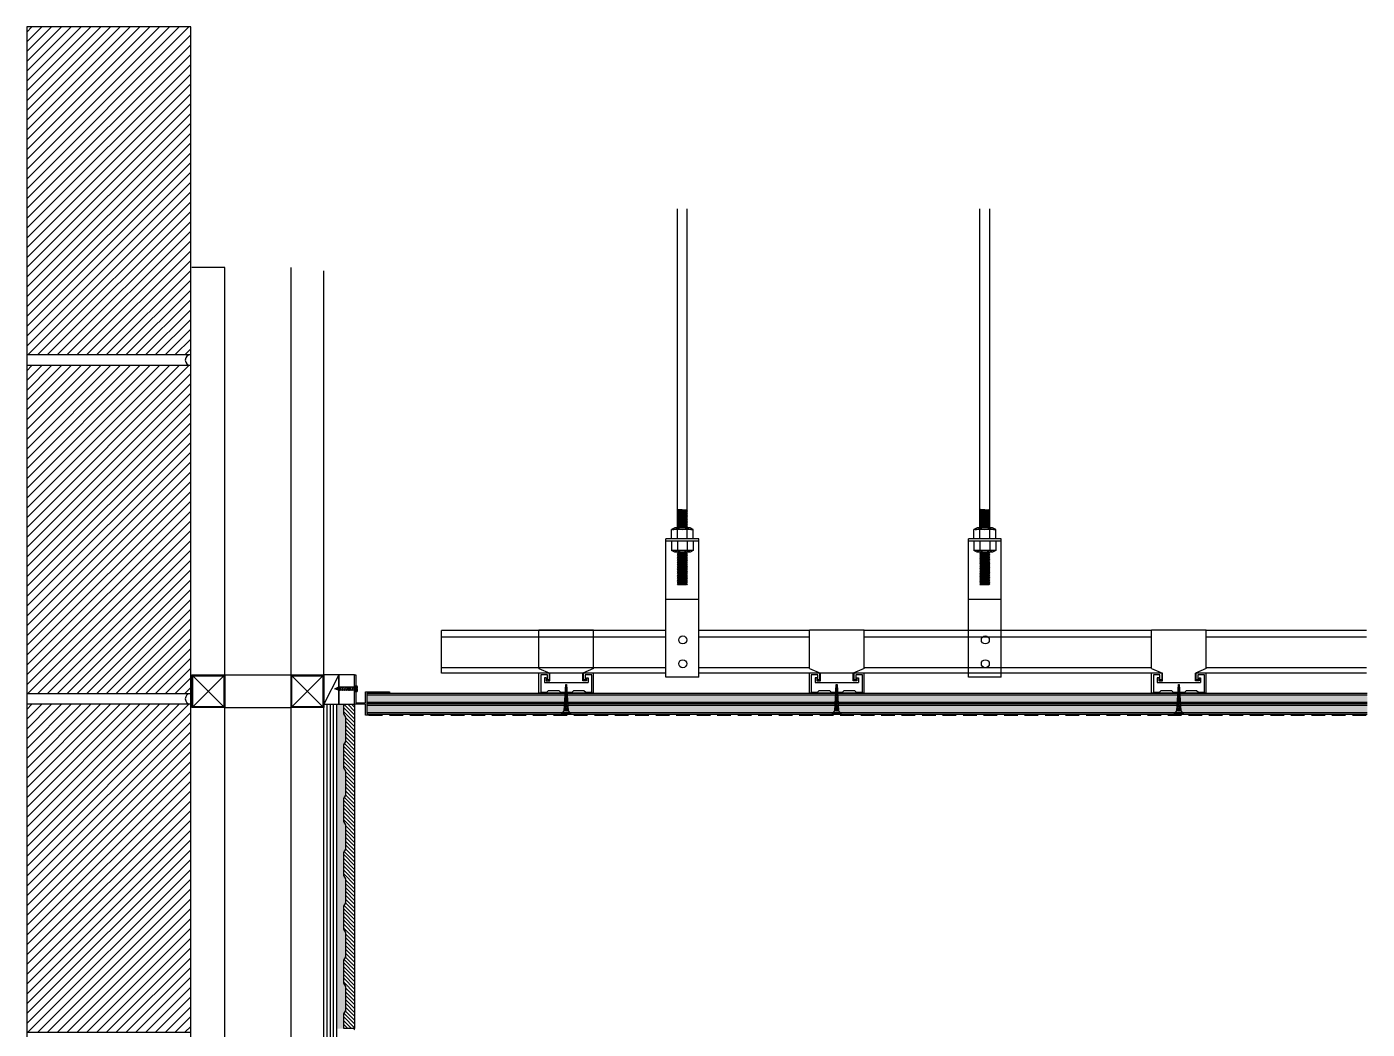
# Model space of a CAD drawing. Header units: millimetres. Extents: x -223175 to 287756, y -120611 to 352956.
# Drawn here: x 283637 to 284863, y 82327 to 83244 of the extents above; entities that cross this region are included whole.
import ezdxf

# ---------------------------------------------------------------- set-up
doc = ezdxf.new("R2010")
doc.units = ezdxf.units.MM
doc.header["$LTSCALE"] = 50
doc.linetypes.add('DASHED2', pattern=[0.375, 0.25, -0.125])
doc.linetypes.add('HID2', pattern=[1, 0.5, -0.5])
doc.layers.get('DEFPOINTS').update_dxf_attribs({"color": 108})
for name, color, linetype in [('+Detail-hat', 8, 'Continuous'), ('+Detail-hat(석고)', 8, 'Continuous'), ('+Detail-line', 7, 'Continuous'), ('0-ceiling', 8, 'Continuous'), ('BEAM', 6, 'Continuous'), ('DE-5', 5, 'Continuous'), ('DE-8', 8, 'Continuous'), ('DE-HAT', 253, 'Continuous'), ('DETAIL', 7, 'Continuous'), ('DT-6MM합판', 5, 'Continuous'), ('DT-W-PIPE', 1, 'HID2'), ('f-steel', 4, 'Continuous'), ('F-옵션가구', 6, 'Continuous'), ('HAT', 8, 'Continuous'), ('I-DIM', 255, 'Continuous'), ('I-HAT', 8, 'Continuous'), ('K-DETAIL', 6, 'Continuous'), ('plus-타일hat', 251, 'Continuous'), ('SC-FIN(G.B)', 4, 'Continuous')]:
    doc.layers.add(name, color=color, linetype=linetype)

# ---------------------------------------------------------------- blocks, each defined once
blk = doc.blocks.new('G$C2E011655')
at = {"layer": 'I-HAT'}
h = blk.add_hatch(dxfattribs=at)
h.set_pattern_fill('ANSI31', color=256, scale=2, angle=180, style=0)
h.set_pattern_definition([(225, (-40472.465, -21831.92), (4.4901281, -4.4901281), [])])
h.paths.add_polyline_path([(0, 3089.9), (-150, 3089.9), (-150, 2789.9), (0, 2789.9)])
h = blk.add_hatch(dxfattribs=at)
h.set_pattern_fill('ANSI31', color=256, scale=2, angle=180, style=0)
h.set_pattern_definition([(225, (-40472.465, -22141.911), (4.4901281, -4.4901281), [])])
h.paths.add_polyline_path([(0, 2779.9), (-150, 2779.9), (-150, 2479.9), (0, 2479.9)])
h = blk.add_hatch(dxfattribs=at)
h.set_pattern_fill('ANSI31', color=256, scale=2, angle=180, style=0)
h.set_pattern_definition([(225, (-40472.465, -22451.902), (4.4901281, -4.4901281), [])])
h.paths.add_polyline_path([(0, 2469.9), (-150, 2469.9), (-150, 2169.9), (0, 2169.9)])
at = {"color": 3}
for points in [[(-150, 2789.9), (0, 2789.9), (0, 3089.9), (-150, 3089.9)], [(-150, 2479.9), (0, 2479.9), (0, 2779.9), (-150, 2779.9)], [(-150, 2169.9), (0, 2169.9), (0, 2469.9), (-150, 2469.9)]]:
    blk.add_lwpolyline(points, close=True, dxfattribs=at)
at = {"layer": 'DEFPOINTS'}
blk.add_lwpolyline([(-150, 0), (0, 0), (0, 3089.9), (-150, 3089.9)], close=True, dxfattribs=at)
at = {"layer": 'plus-타일hat', "color": 8}
for centre in [(0, 2784.9), (0, 2474.9)]:
    blk.add_arc(centre, 5, 90, 270, dxfattribs=at)
blk = doc.blocks.new('A$C40220DD1')
at = {"layer": 'DE-8', "ltscale": 5}
for p, q in [((1.7, 17.7), (1.9, 17.4)), ((1.7, 17.7), (2, 17.7)), ((1.7, 17.7), (4.7, 16.4)), ((1.9, 16.3), (1.7, 16.2)), ((1.7, 16.2), (4.7, 14.9)), ((1.7, 16.2), (1.9, 15.9)), ((1.9, 14.3), (1.7, 14.2)), ((1.7, 14.2), (1.9, 13.9)), ((1.7, 14.2), (4.7, 12.9)), ((1.9, 16.3), (1.9, 17.4)), ((1.9, 17.4), (4.4, 16.4)), ((1.9, 16.3), (4.4, 15.2)), ((1.9, 14.3), (1.9, 15.9)), ((1.9, 15.9), (4.4, 14.9)), ((1.9, 14.3), (4.4, 13.2)), ((1.9, 12.7), (1.9, 13.9)), ((1.9, 13.9), (4.4, 12.9)), ((1.9, 12.3), (1.9, 12.7)), ((2, 17.7), (2.3, 18.8)), ((2, 17.7), (4.4, 16.7)), ((2.3, 18.8), (2.1, 19)), ((2.1, 19), (2.4, 19)), ((2.1, 19), (4.5, 18)), ((2.3, 18.8), (4.3, 17.9)), ((2.4, 19), (3, 20.8)), ((2.4, 19), (4.2, 18.3)), ((3, 20.8), (4.2, 18.3)), ((4.2, 18.3), (4.5, 18)), ((4.5, 18), (4.3, 17.9)), ((4.3, 17.9), (4.4, 17.6)), ((4.4, 16.7), (4.4, 17.6)), ((4.4, 16.7), (4.7, 16.4)), ((4.4, 15.2), (4.4, 16.4)), ((4.7, 16.4), (4.4, 16.4)), ((4.4, 15.2), (4.7, 14.9)), ((4.4, 13.2), (4.4, 14.9)), ((4.7, 14.9), (4.4, 14.9)), ((4.4, 13.2), (4.7, 12.9)), ((4.7, 12.9), (4.4, 12.9)), ((4.4, 12.7), (4.4, 12.9)), ((4.4, 11.2), (4.4, 12.7)), ((0, 1.6), (6.1, 1.6)), ((1.9, 12.3), (1.7, 12.2)), ((1.7, 12.2), (1.9, 11.9)), ((1.7, 12.2), (4.7, 10.9)), ((1.9, 10.3), (1.7, 10.2)), ((1.7, 10.2), (1.9, 9.9)), ((1.7, 10.2), (4.7, 8.9)), ((1.9, 8.8), (1.7, 8.7)), ((1.7, 8.7), (1.9, 8.4)), ((1.7, 8.7), (4.7, 7.4)), ((1.9, 7.3), (1.7, 7.2)), ((1.7, 7.2), (4.7, 5.9)), ((1.7, 7.2), (1.9, 6.9)), ((1.9, 5.3), (1.7, 5.2)), ((1.7, 5.2), (4.7, 3.9)), ((1.7, 5.2), (1.9, 4.9)), ((1.9, 3.3), (1.7, 3.2)), ((1.7, 3.2), (1.9, 2.9)), ((1.7, 3.2), (4.7, 1.9)), ((1.9, 12.3), (4.4, 11.2)), ((1.9, 11.9), (4.4, 10.9)), ((1.9, 10.3), (1.9, 11.9)), ((1.9, 10.3), (4.4, 9.2)), ((1.9, 8.8), (1.9, 9.9)), ((1.9, 9.9), (4.4, 8.9)), ((1.9, 8.8), (4.4, 7.7)), ((1.9, 7.3), (1.9, 8.4)), ((1.9, 8.4), (4.4, 7.4)), ((1.9, 7.3), (4.4, 6.2)), ((1.9, 5.3), (1.9, 6.9)), ((1.9, 6.9), (4.4, 5.9)), ((1.9, 5.3), (4.4, 4.2)), ((1.9, 3.3), (1.9, 4.9)), ((1.9, 4.9), (4.4, 3.9)), ((1.9, 3.3), (4.4, 2.2)), ((1.9, 1.6), (1.9, 2.9)), ((1.9, 2.9), (4.4, 1.9)), ((2.7, 0.8), (2.7, 0)), ((2.7, 0.8), (3.3, 0.8)), ((3.3, 0.8), (3.3, 0)), ((4.4, 11.2), (4.7, 10.9)), ((4.7, 10.9), (4.4, 10.9)), ((4.4, 9.2), (4.4, 10.9)), ((4.4, 9.2), (4.7, 8.9)), ((4.7, 8.9), (4.4, 8.9)), ((4.4, 7.7), (4.4, 8.9)), ((4.4, 7.7), (4.7, 7.4)), ((4.4, 6.2), (4.4, 7.4)), ((4.7, 7.4), (4.4, 7.4)), ((4.4, 6.2), (4.7, 5.9)), ((4.4, 4.2), (4.4, 5.9)), ((4.7, 5.9), (4.4, 5.9)), ((4.4, 4.2), (4.7, 3.9)), ((4.4, 2.2), (4.4, 3.9)), ((4.7, 3.9), (4.4, 3.9)), ((4.4, 2.2), (4.7, 1.9)), ((4.7, 1.9), (4.4, 1.9)), ((4.4, 1.6), (4.4, 1.9))]:
    blk.add_line(p, q, dxfattribs=at)
for centre, radius, start, end in [((3, 2.2), 3.11, 192.4871, 214.1265), ((3.1, 7.2), 7.2, 248.4773, 267.1509), ((3.1, 7.2), 7.2, 271.9575, 289.8818), ((3, 2.2), 3.11, 324.2327, 347.5129)]:
    blk.add_arc(centre, radius, start, end, dxfattribs=at)
blk = doc.blocks.new('YTETYYYY')
at = {"layer": 'DE-8'}
for p, q in [((-1.8, 2.8), (1.8, 2.8)), ((-1.7, 2.9), (1.7, 2.9))]:
    blk.add_line(p, q, dxfattribs=at)
at = {"layer": 'DE-8', "linetype": 'Continuous'}
blk.add_lwpolyline([(-4.3, 0), (4.3, 0), (1.7, 2.8), (0.4, 26.9), (-0.4, 26.9), (-1.7, 2.8)], close=True, dxfattribs=at)
at = {"layer": 'DE-8'}
for centre, radius, start, end in [((1.6, 8.3), 4.16, 95.8118, 133.5593), ((1.6, 10), 4.16, 97.1388, 131.6574), ((1.6, 9.5), 4.16, 96.7566, 132.1983), ((1.6, 11.6), 4.16, 98.3874, 129.9264), ((1.6, 11.1), 4.16, 98.0046, 130.4514), ((1.6, 12.9), 4.16, 99.4364, 128.5115), ((1.6, 13.4), 5.41, 98.2925, 117.2127), ((1.6, 13.4), 4.16, 99.8202, 128.0024), ((1.6, 13.4), 7.16, 97.0532, 109.2736), ((1.6, 13.4), 5.91, 98.2925, 114.4007), ((1.6, 13.4), 7.66, 97.0532, 107.7314), ((1.6, 13.4), 9.41, 96.1386, 103.6977), ((1.6, 13.4), 8.91, 96.3018, 104.6796), ((1.6, 13.4), 11.2, 95.6826, 100.9801), ((1.6, 13.4), 10.7, 95.7976, 101.6621), ((1.6, 1.3), 4.16, 90.3693, 142.2372), ((1.6, 0.8), 4.16, 89.9874, 142.9158), ((1.6, 3), 4.16, 91.7355, 139.8976), ((1.6, 2.5), 4.16, 91.354, 140.538), ((1.6, 4.8), 4.16, 93.121, 137.647), ((1.6, 4.3), 4.16, 92.7396, 138.2554), ((1.6, 6.6), 4.16, 94.5062, 135.5005), ((1.6, 6.1), 4.16, 94.1248, 136.0821), ((1.6, 7.8), 4.16, 95.4301, 134.1192), ((1.6, -0.4), 4.16, 89.5054, 127.9517), ((1.6, -0.9), 4.16, 88.9012, 114.9715)]:
    blk.add_arc(centre, radius, start, end, dxfattribs=at)

msp = doc.modelspace()

# ---------------------------------------------------------------- hatches: boundary and pattern name
at = {"layer": '+Detail-hat'}
h = msp.add_hatch(dxfattribs=at)
h.set_pattern_fill('AR-SAND', color=256, scale=3, angle=90, style=0)
h.set_pattern_definition([(127.5, (119.985, 0.04), (-5.78047131, -0.188980074), [0, -4.56, 0, -5.1, 0, -4.875]), (97.5, (119.985, 0.04), (-8.4664382, 5.30933012), [0, -2.46, 0, -4.11, 0, -1.575]), (57.5, (119.985, -3.65), (-0.01697716, 9.342425585), [0, -1.5, 0, -5.4, 0, -7.05]), (47.5, (119.985, -3.65), (-2.6330267, 9.01837981), [0, -0.75, 0, -3.54, 0, -4.05])])
h.paths.add_polyline_path([(283926.6145, 82418.543), (283926.6145, 82439.7087), (283928.6145, 82442.7075), (283928.6145, 82464.8137), (283926.6145, 82467.8125), (283926.6145, 82488.9782), (283928.6145, 82491.977), (283928.6145, 82514.0832), (283926.6145, 82517.0821), (283926.6145, 82538.2477), (283928.6145, 82541.2465), (283928.6145, 82563.3527), (283926.6145, 82566.3516), (283926.6145, 82587.5172), (283928.6145, 82590.516), (283928.6145, 82612.6222), (283926.6145, 82615.6211), (283926.6145, 82624.5697), (283920.4324, 82624.5696), (283920.4324, 82327.6354), (283926.6145, 82327.6354), (283926.6145, 82341.1697), (283928.6145, 82344.1685), (283928.6145, 82366.2747), (283926.6145, 82369.2735), (283926.6145, 82390.4392), (283928.6145, 82393.438), (283928.6145, 82415.5442)])
at = {"layer": '+Detail-hat(석고)'}
h = msp.add_hatch(dxfattribs=at)
h.set_pattern_fill('AR-SAND', color=252, scale=3, angle=180, style=0)
h.set_pattern_definition([(322.5, (319075.6464, 105237.738), (-0.1889801, -5.7804713), [0, -4.56, 0, -5.1, 0, -4.875]), (352.5, (319075.646, 105237.738), (5.3093301, -8.4664382), [0, -2.46, 0, -4.11, 0, -1.575]), (32.5, (319071.9564, 105237.738), (9.3424256, -0.01697716), [0, -1.5, 0, -5.4, 0, -7.05]), (42.5, (319071.956, 105237.738), (9.0183798, -2.6330267), [0, -0.75, 0, -3.54, 0, -4.05])])
h.paths.add_polyline_path([(284863.3028, 82634.5697), (284863.319, 82615.4697), (283947.7983, 82615.4697), (283947.7821, 82634.0697), (284051.2822, 82634.5697)])
at = {"layer": 'DE-HAT'}
h = msp.add_hatch(dxfattribs=at)
h.set_pattern_fill('ANSI31', color=256, scale=20, angle=90, style=0)
h.set_pattern_definition([(315, (287553.4956, 84396.63), (1.767767, 1.767767), [])])
h.paths.add_polyline_path([(283936.6145, 82624.5697), (283926.6145, 82624.5697), (283926.6145, 82615.6211), (283928.6145, 82612.6222), (283928.6145, 82590.516), (283926.6145, 82587.5172), (283926.6145, 82566.3516), (283928.6145, 82563.3527), (283928.6145, 82541.2465), (283926.6145, 82538.2477), (283926.6145, 82517.0821), (283928.6145, 82514.0832), (283928.6145, 82491.977), (283926.6145, 82488.9782), (283926.6145, 82467.8125), (283928.6145, 82464.8137), (283928.6145, 82442.7075), (283926.6145, 82439.7087), (283926.6145, 82418.543), (283928.6145, 82415.5442), (283928.6145, 82393.438), (283926.6145, 82390.4392), (283926.6145, 82369.2735), (283928.6145, 82366.2747), (283928.6145, 82344.1685), (283926.6145, 82341.1697), (283926.6145, 82327.6354), (283936.6145, 82327.6354)])

# ---------------------------------------------------------------- linework, layer by layer
at = {"layer": '+Detail-line', "color": 8}
for p, q in [((283947.8145, 82633.0697), (284863.3109, 82633.0697)), ((283947.8145, 82626.5697), (284863.3109, 82626.5697)), ((283947.8145, 82623.5697), (284863.3109, 82623.5697)), ((283947.8145, 82617.0697), (284863.3109, 82617.0697))]:
    msp.add_line(p, q, dxfattribs=at)
at = {"layer": '+Detail-line', "color": 4}
msp.add_lwpolyline([(283936.6145, 82624.5697), (283936.6145, 82327.6354), (283926.6145, 82327.6354), (283926.6145, 82341.1697), (283928.6145, 82344.1685), (283928.6145, 82366.2747), (283926.6145, 82369.2735), (283926.6145, 82390.4392), (283928.6145, 82393.438), (283928.6145, 82415.5442), (283926.6145, 82418.543), (283926.6145, 82439.7087), (283928.6145, 82442.7075), (283928.6145, 82464.8137), (283926.6145, 82467.8125), (283926.6145, 82488.9782), (283928.6145, 82491.977), (283928.6145, 82514.0832), (283926.6145, 82517.0821), (283926.6145, 82538.2477), (283928.6145, 82541.2465), (283928.6145, 82563.3527), (283926.6145, 82566.3516), (283926.6145, 82587.5172), (283928.6145, 82590.516), (283928.6145, 82612.6222), (283926.6145, 82615.6211), (283926.6145, 82624.5697)], dxfattribs=at)
at = {"layer": 'DE-5', "linetype": 'Continuous', "ltscale": 0.3}
for p, q in [((283908.4309, 82651.4529), (283908.4309, 83021.0263)), ((283816.9518, 82622.2529), (283788.5522, 82650.6529)), ((283788.5522, 82622.2529), (283816.9518, 82650.6529)), ((283817.7518, 82651.4529), (283878.4313, 82651.4529)), ((283879.2313, 82622.2529), (283907.6309, 82650.6529)), ((283907.6309, 82622.2529), (283879.2313, 82650.6529)), ((283817.7518, 82621.4529), (283878.4313, 82621.4529))]:
    msp.add_line(p, q, dxfattribs=at)
for points in [[(283817.7518, 80201.8176), (283817.7518, 83024.0994), (283787.7522, 83024.0994)], [(283878.4313, 80201.8176), (283878.4313, 83024.0994)]]:
    msp.add_lwpolyline(points, dxfattribs=at)
at = {"layer": 'DE-8'}
msp.add_arc((283936.6793, 82327.1354), 0.5042, 97.3927192, 262.6072808, dxfattribs=at)
at = {"layer": 'DETAIL', "color": 1}
msp.add_line((283922.1834, 82651.3362), (283908.4309, 82624.5697), dxfattribs=at)
for points in [[(283908.4309, 82624.5697), (283922.2159, 82624.5697), (283922.2159, 82651.4529), (283908.4309, 82651.4529)], [(283922.2159, 82624.5697), (283936.6145, 82624.5697), (283936.6145, 82651.4529), (283922.2159, 82651.4529)]]:
    msp.add_lwpolyline(points, close=True, dxfattribs=at)
at = {"layer": 'DT-6MM합판', "linetype": 'Continuous', "ltscale": 0.3}
for p, q in [((283908.4309, 80204.5697), (283908.4309, 82624.5701)), ((283908.4816, 82624.5694), (283920.4326, 82624.5711)), ((283920.4309, 80201.8176), (283920.4309, 82624.5711)), ((283920.4309, 81394.5375), (283920.4326, 82624.5711))]:
    msp.add_line(p, q, dxfattribs=at)
at = {"layer": 'DT-6MM합판', "color": 8, "linetype": 'Continuous', "ltscale": 0.3}
for p, q in [((283911.4309, 80201.8176), (283911.4309, 82624.5705)), ((283914.4309, 80201.8176), (283914.4309, 82624.571)), ((283917.4309, 80201.8176), (283917.4309, 82624.5714))]:
    msp.add_line(p, q, dxfattribs=at)
at = {"layer": 'DT-W-PIPE', "color": 4, "linetype": 'Continuous', "ltscale": 0.3}
for points in [[(283787.7522, 82651.4529), (283817.7518, 82651.4529), (283817.7518, 82621.4529), (283787.7522, 82621.4529)], [(283788.5522, 82650.6529), (283816.9518, 82650.6529), (283816.9518, 82622.2529), (283788.5522, 82622.2529)], [(283878.4313, 82651.4529), (283908.4309, 82651.4529), (283908.4309, 82621.4529), (283878.4313, 82621.4529)], [(283879.2313, 82650.6529), (283907.6309, 82650.6529), (283907.6309, 82622.2529), (283879.2313, 82622.2529)]]:
    msp.add_lwpolyline(points, close=True, dxfattribs=at)
at = {"layer": 'f-steel', "color": 251}
for p, q in [((284232.0653, 82785.8235), (284232.0653, 83078.0355)), ((284241.0653, 82785.8235), (284241.0653, 83078.0355)), ((284508.9207, 82785.8235), (284508.9207, 83078.0355)), ((284517.9207, 82785.8235), (284517.9207, 83078.0355)), ((284232.8153, 82802.3235), (284232.0653, 82803.0735)), ((284232.0653, 82803.0735), (284241.0653, 82802.3235)), ((284232.0653, 82801.5735), (284232.8153, 82802.3235)), ((284232.8153, 82800.8235), (284232.0653, 82801.5735)), ((284232.0653, 82801.5735), (284241.0653, 82800.8235)), ((284232.0653, 82800.0735), (284232.8153, 82800.8235)), ((284232.8153, 82799.3235), (284232.0653, 82800.0735)), ((284232.0653, 82800.0735), (284241.0653, 82799.3235)), ((284232.0653, 82798.5735), (284232.8153, 82799.3235)), ((284232.8153, 82797.8235), (284232.0653, 82798.5735)), ((284232.0653, 82798.5735), (284241.0653, 82797.8235)), ((284232.0653, 82797.0735), (284232.8153, 82797.8235)), ((284232.8153, 82796.3235), (284232.0653, 82797.0735)), ((284232.0653, 82797.0735), (284241.0653, 82796.3235)), ((284232.0653, 82795.5735), (284232.8153, 82796.3235)), ((284232.8153, 82794.8235), (284232.0653, 82795.5735)), ((284232.0653, 82795.5735), (284241.0653, 82794.8235)), ((284232.0653, 82794.0735), (284232.8153, 82794.8235)), ((284232.8153, 82793.3235), (284232.0653, 82794.0735)), ((284232.0653, 82794.0735), (284241.0653, 82793.3235)), ((284232.0653, 82792.5735), (284232.8153, 82793.3235)), ((284232.8153, 82791.8235), (284232.0653, 82792.5735)), ((284232.0653, 82792.5735), (284241.0653, 82791.8235)), ((284232.0653, 82791.0735), (284232.8153, 82791.8235)), ((284232.8153, 82802.3235), (284240.3153, 82801.5735)), ((284232.8153, 82800.8235), (284240.3153, 82800.0735)), ((284232.8153, 82799.3235), (284240.3153, 82798.5735)), ((284232.8153, 82797.8235), (284240.3153, 82797.0735)), ((284232.8153, 82796.3235), (284240.3153, 82795.5735)), ((284232.8153, 82794.8235), (284240.3153, 82794.0735)), ((284232.8153, 82793.3235), (284240.3153, 82792.5735)), ((284232.8153, 82791.8235), (284240.3153, 82791.0735)), ((284240.3153, 82803.0735), (284241.0653, 82802.3235)), ((284241.0653, 82802.3235), (284240.3153, 82801.5735)), ((284240.3153, 82801.5735), (284241.0653, 82800.8235)), ((284241.0653, 82800.8235), (284240.3153, 82800.0735)), ((284240.3153, 82800.0735), (284241.0653, 82799.3235)), ((284241.0653, 82799.3235), (284240.3153, 82798.5735)), ((284240.3153, 82798.5735), (284241.0653, 82797.8235)), ((284241.0653, 82797.8235), (284240.3153, 82797.0735)), ((284240.3153, 82797.0735), (284241.0653, 82796.3235)), ((284241.0653, 82796.3235), (284240.3153, 82795.5735)), ((284240.3153, 82795.5735), (284241.0653, 82794.8235)), ((284241.0653, 82794.8235), (284240.3153, 82794.0735)), ((284240.3153, 82794.0735), (284241.0653, 82793.3235)), ((284241.0653, 82793.3235), (284240.3153, 82792.5735)), ((284240.3153, 82792.5735), (284241.0653, 82791.8235)), ((284241.0653, 82791.8235), (284240.3153, 82791.0735)), ((284509.6707, 82802.3235), (284508.9207, 82803.0735)), ((284508.9207, 82803.0735), (284517.9207, 82802.3235)), ((284508.9207, 82801.5735), (284509.6707, 82802.3235)), ((284509.6707, 82800.8235), (284508.9207, 82801.5735)), ((284508.9207, 82801.5735), (284517.9207, 82800.8235)), ((284508.9207, 82800.0735), (284509.6707, 82800.8235)), ((284509.6707, 82799.3235), (284508.9207, 82800.0735)), ((284508.9207, 82800.0735), (284517.9207, 82799.3235)), ((284508.9207, 82798.5735), (284509.6707, 82799.3235)), ((284509.6707, 82797.8235), (284508.9207, 82798.5735)), ((284508.9207, 82798.5735), (284517.9207, 82797.8235)), ((284508.9207, 82797.0735), (284509.6707, 82797.8235)), ((284509.6707, 82796.3235), (284508.9207, 82797.0735)), ((284508.9207, 82797.0735), (284517.9207, 82796.3235)), ((284508.9207, 82795.5735), (284509.6707, 82796.3235)), ((284509.6707, 82794.8235), (284508.9207, 82795.5735)), ((284508.9207, 82795.5735), (284517.9207, 82794.8235)), ((284508.9207, 82794.0735), (284509.6707, 82794.8235)), ((284509.6707, 82793.3235), (284508.9207, 82794.0735)), ((284508.9207, 82794.0735), (284517.9207, 82793.3235)), ((284508.9207, 82792.5735), (284509.6707, 82793.3235)), ((284509.6707, 82791.8235), (284508.9207, 82792.5735)), ((284508.9207, 82792.5735), (284517.9207, 82791.8235)), ((284508.9207, 82791.0735), (284509.6707, 82791.8235)), ((284509.6707, 82802.3235), (284517.1707, 82801.5735)), ((284509.6707, 82800.8235), (284517.1707, 82800.0735)), ((284509.6707, 82799.3235), (284517.1707, 82798.5735)), ((284509.6707, 82797.8235), (284517.1707, 82797.0735)), ((284509.6707, 82796.3235), (284517.1707, 82795.5735)), ((284509.6707, 82794.8235), (284517.1707, 82794.0735)), ((284509.6707, 82793.3235), (284517.1707, 82792.5735)), ((284509.6707, 82791.8235), (284517.1707, 82791.0735)), ((284517.1707, 82803.0735), (284517.9207, 82802.3235)), ((284517.9207, 82802.3235), (284517.1707, 82801.5735)), ((284517.1707, 82801.5735), (284517.9207, 82800.8235)), ((284517.9207, 82800.8235), (284517.1707, 82800.0735)), ((284517.1707, 82800.0735), (284517.9207, 82799.3235)), ((284517.9207, 82799.3235), (284517.1707, 82798.5735)), ((284517.1707, 82798.5735), (284517.9207, 82797.8235)), ((284517.9207, 82797.8235), (284517.1707, 82797.0735)), ((284517.1707, 82797.0735), (284517.9207, 82796.3235)), ((284517.9207, 82796.3235), (284517.1707, 82795.5735)), ((284517.1707, 82795.5735), (284517.9207, 82794.8235)), ((284517.9207, 82794.8235), (284517.1707, 82794.0735)), ((284517.1707, 82794.0735), (284517.9207, 82793.3235)), ((284517.9207, 82793.3235), (284517.1707, 82792.5735)), ((284517.1707, 82792.5735), (284517.9207, 82791.8235)), ((284517.9207, 82791.8235), (284517.1707, 82791.0735)), ((284229.5653, 82785.8235), (284226.5653, 82784.3235)), ((284246.5653, 82784.3235), (284226.5653, 82784.3235)), ((284226.5653, 82775.8235), (284226.5653, 82784.3235)), ((284243.5653, 82785.8235), (284229.5653, 82785.8235)), ((284232.8153, 82790.3235), (284232.0653, 82791.0735)), ((284232.0653, 82791.0735), (284241.0653, 82790.3235)), ((284232.0653, 82789.5735), (284232.8153, 82790.3235)), ((284232.8153, 82788.8235), (284232.0653, 82789.5735)), ((284232.0653, 82789.5735), (284241.0653, 82788.8235)), ((284232.0653, 82788.0735), (284232.8153, 82788.8235)), ((284232.8153, 82787.3235), (284232.0653, 82788.0735)), ((284232.0653, 82788.0735), (284241.0653, 82787.3235)), ((284232.0653, 82786.5735), (284232.8153, 82787.3235)), ((284232.8153, 82785.8235), (284232.0653, 82786.5735)), ((284232.0653, 82786.5735), (284239.5653, 82785.8235)), ((284232.0653, 82775.8235), (284232.0653, 82784.3235)), ((284232.8153, 82790.3235), (284240.3153, 82789.5735)), ((284232.8153, 82788.8235), (284240.3153, 82788.0735)), ((284232.8153, 82787.3235), (284240.3153, 82786.5735)), ((284240.3153, 82791.0735), (284241.0653, 82790.3235)), ((284241.0653, 82790.3235), (284240.3153, 82789.5735)), ((284240.3153, 82789.5735), (284241.0653, 82788.8235)), ((284241.0653, 82788.8235), (284240.3153, 82788.0735)), ((284240.3153, 82788.0735), (284241.0653, 82787.3235)), ((284241.0653, 82787.3235), (284240.3153, 82786.5735)), ((284240.3153, 82786.5735), (284241.0653, 82785.8235)), ((284241.0653, 82775.8235), (284241.0653, 82784.3235)), ((284246.5653, 82784.3235), (284243.5653, 82785.8235)), ((284246.5653, 82775.8235), (284246.5653, 82784.3235)), ((284506.4207, 82785.8235), (284503.4207, 82784.3235)), ((284523.4207, 82784.3235), (284503.4207, 82784.3235)), ((284503.4207, 82775.8235), (284503.4207, 82784.3235)), ((284520.4207, 82785.8235), (284506.4207, 82785.8235)), ((284509.6707, 82790.3235), (284508.9207, 82791.0735)), ((284508.9207, 82791.0735), (284517.9207, 82790.3235)), ((284508.9207, 82789.5735), (284509.6707, 82790.3235)), ((284509.6707, 82788.8235), (284508.9207, 82789.5735)), ((284508.9207, 82789.5735), (284517.9207, 82788.8235)), ((284508.9207, 82788.0735), (284509.6707, 82788.8235)), ((284509.6707, 82787.3235), (284508.9207, 82788.0735)), ((284508.9207, 82788.0735), (284517.9207, 82787.3235)), ((284508.9207, 82786.5735), (284509.6707, 82787.3235)), ((284509.6707, 82785.8235), (284508.9207, 82786.5735)), ((284508.9207, 82786.5735), (284516.4207, 82785.8235)), ((284508.9207, 82775.8235), (284508.9207, 82784.3235)), ((284509.6707, 82790.3235), (284517.1707, 82789.5735)), ((284509.6707, 82788.8235), (284517.1707, 82788.0735)), ((284509.6707, 82787.3235), (284517.1707, 82786.5735)), ((284517.1707, 82791.0735), (284517.9207, 82790.3235)), ((284517.9207, 82790.3235), (284517.1707, 82789.5735)), ((284517.1707, 82789.5735), (284517.9207, 82788.8235)), ((284517.9207, 82788.8235), (284517.1707, 82788.0735)), ((284517.1707, 82788.0735), (284517.9207, 82787.3235)), ((284517.9207, 82787.3235), (284517.1707, 82786.5735)), ((284517.1707, 82786.5735), (284517.9207, 82785.8235)), ((284517.9207, 82775.8235), (284517.9207, 82784.3235)), ((284523.4207, 82784.3235), (284520.4207, 82785.8235)), ((284523.4207, 82775.8235), (284523.4207, 82784.3235)), ((284221.5653, 82649.3954), (284221.5653, 82775.8235)), ((284251.5653, 82775.8235), (284221.5653, 82775.8235)), ((284251.5653, 82773.8235), (284221.5653, 82773.8235)), ((284226.5653, 82773.8235), (284226.5653, 82765.3235)), ((284232.0653, 82773.8235), (284232.0653, 82765.3235)), ((284241.0653, 82773.8235), (284241.0653, 82765.3235)), ((284246.5653, 82773.8235), (284246.5653, 82765.3235)), ((284251.5653, 82649.3954), (284251.5653, 82775.8235)), ((284498.4207, 82649.3954), (284498.4207, 82775.8235)), ((284528.4207, 82775.8235), (284498.4207, 82775.8235)), ((284528.4207, 82773.8235), (284498.4207, 82773.8235)), ((284503.4207, 82773.8235), (284503.4207, 82765.3235)), ((284508.9207, 82773.8235), (284508.9207, 82765.3235)), ((284517.9207, 82773.8235), (284517.9207, 82765.3235)), ((284523.4207, 82773.8235), (284523.4207, 82765.3235)), ((284528.4207, 82649.3954), (284528.4207, 82775.8235)), ((284221.5653, 82649.3954), (284221.5653, 82756.2479)), ((284246.5653, 82765.3235), (284226.5653, 82765.3235)), ((284229.5653, 82763.8235), (284226.5653, 82765.3235)), ((284243.5653, 82763.8235), (284229.5653, 82763.8235)), ((284232.8153, 82763.0735), (284232.0653, 82763.8235)), ((284232.0653, 82762.3235), (284232.8153, 82763.0735)), ((284241.0653, 82761.5735), (284232.0653, 82762.3235)), ((284232.8153, 82761.5735), (284232.0653, 82762.3235)), ((284232.0653, 82760.8235), (284232.8153, 82761.5735)), ((284241.0653, 82760.0735), (284232.0653, 82760.8235)), ((284232.8153, 82760.0735), (284232.0653, 82760.8235)), ((284232.0653, 82759.3235), (284232.8153, 82760.0735)), ((284241.0653, 82758.5735), (284232.0653, 82759.3235)), ((284232.8153, 82758.5735), (284232.0653, 82759.3235)), ((284232.0653, 82757.8235), (284232.8153, 82758.5735)), ((284241.0653, 82757.0735), (284232.0653, 82757.8235)), ((284232.8153, 82757.0735), (284232.0653, 82757.8235)), ((284232.0653, 82756.3235), (284232.8153, 82757.0735)), ((284241.0653, 82755.5735), (284232.0653, 82756.3235)), ((284232.8153, 82755.5735), (284232.0653, 82756.3235)), ((284232.0653, 82754.8235), (284232.8153, 82755.5735)), ((284241.0653, 82754.0735), (284232.0653, 82754.8235)), ((284232.8153, 82754.0735), (284232.0653, 82754.8235)), ((284240.3153, 82762.3235), (284232.8153, 82763.0735)), ((284240.3153, 82760.8235), (284232.8153, 82761.5735)), ((284240.3153, 82759.3235), (284232.8153, 82760.0735)), ((284240.3153, 82757.8235), (284232.8153, 82758.5735)), ((284240.3153, 82756.3235), (284232.8153, 82757.0735)), ((284240.3153, 82754.8235), (284232.8153, 82755.5735)), ((284241.0653, 82763.0735), (284233.5653, 82763.8235)), ((284240.3153, 82763.8235), (284241.0653, 82763.0735)), ((284241.0653, 82763.0735), (284240.3153, 82762.3235)), ((284240.3153, 82762.3235), (284241.0653, 82761.5735)), ((284241.0653, 82761.5735), (284240.3153, 82760.8235)), ((284240.3153, 82760.8235), (284241.0653, 82760.0735)), ((284241.0653, 82760.0735), (284240.3153, 82759.3235)), ((284240.3153, 82759.3235), (284241.0653, 82758.5735)), ((284241.0653, 82758.5735), (284240.3153, 82757.8235)), ((284240.3153, 82757.8235), (284241.0653, 82757.0735)), ((284241.0653, 82757.0735), (284240.3153, 82756.3235)), ((284240.3153, 82756.3235), (284241.0653, 82755.5735)), ((284241.0653, 82755.5735), (284240.3153, 82754.8235)), ((284240.3153, 82754.8235), (284241.0653, 82754.0735)), ((284246.5653, 82765.3235), (284243.5653, 82763.8235)), ((284251.5653, 82649.3954), (284251.5653, 82756.2479)), ((284498.4207, 82649.3954), (284498.4207, 82756.2479)), ((284523.4207, 82765.3235), (284503.4207, 82765.3235)), ((284506.4207, 82763.8235), (284503.4207, 82765.3235)), ((284520.4207, 82763.8235), (284506.4207, 82763.8235)), ((284509.6707, 82763.0735), (284508.9207, 82763.8235)), ((284508.9207, 82762.3235), (284509.6707, 82763.0735)), ((284517.9207, 82761.5735), (284508.9207, 82762.3235)), ((284509.6707, 82761.5735), (284508.9207, 82762.3235)), ((284508.9207, 82760.8235), (284509.6707, 82761.5735)), ((284517.9207, 82760.0735), (284508.9207, 82760.8235)), ((284509.6707, 82760.0735), (284508.9207, 82760.8235)), ((284508.9207, 82759.3235), (284509.6707, 82760.0735)), ((284517.9207, 82758.5735), (284508.9207, 82759.3235)), ((284509.6707, 82758.5735), (284508.9207, 82759.3235)), ((284508.9207, 82757.8235), (284509.6707, 82758.5735)), ((284517.9207, 82757.0735), (284508.9207, 82757.8235)), ((284509.6707, 82757.0735), (284508.9207, 82757.8235)), ((284508.9207, 82756.3235), (284509.6707, 82757.0735)), ((284517.9207, 82755.5735), (284508.9207, 82756.3235)), ((284509.6707, 82755.5735), (284508.9207, 82756.3235)), ((284508.9207, 82754.8235), (284509.6707, 82755.5735)), ((284517.9207, 82754.0735), (284508.9207, 82754.8235)), ((284509.6707, 82754.0735), (284508.9207, 82754.8235)), ((284517.1707, 82762.3235), (284509.6707, 82763.0735)), ((284517.1707, 82760.8235), (284509.6707, 82761.5735)), ((284517.1707, 82759.3235), (284509.6707, 82760.0735)), ((284517.1707, 82757.8235), (284509.6707, 82758.5735)), ((284517.1707, 82756.3235), (284509.6707, 82757.0735)), ((284517.1707, 82754.8235), (284509.6707, 82755.5735)), ((284517.9207, 82763.0735), (284510.4207, 82763.8235)), ((284517.1707, 82763.8235), (284517.9207, 82763.0735)), ((284517.9207, 82763.0735), (284517.1707, 82762.3235)), ((284517.1707, 82762.3235), (284517.9207, 82761.5735)), ((284517.9207, 82761.5735), (284517.1707, 82760.8235)), ((284517.1707, 82760.8235), (284517.9207, 82760.0735)), ((284517.9207, 82760.0735), (284517.1707, 82759.3235)), ((284517.1707, 82759.3235), (284517.9207, 82758.5735)), ((284517.9207, 82758.5735), (284517.1707, 82757.8235)), ((284517.1707, 82757.8235), (284517.9207, 82757.0735)), ((284517.9207, 82757.0735), (284517.1707, 82756.3235)), ((284517.1707, 82756.3235), (284517.9207, 82755.5735)), ((284517.9207, 82755.5735), (284517.1707, 82754.8235)), ((284517.1707, 82754.8235), (284517.9207, 82754.0735)), ((284523.4207, 82765.3235), (284520.4207, 82763.8235)), ((284528.4207, 82649.3954), (284528.4207, 82756.2479)), ((284232.0653, 82753.3235), (284232.8153, 82754.0735)), ((284241.0653, 82752.5735), (284232.0653, 82753.3235)), ((284232.8153, 82752.5735), (284232.0653, 82753.3235)), ((284232.0653, 82751.8235), (284232.8153, 82752.5735)), ((284241.0653, 82751.0735), (284232.0653, 82751.8235)), ((284232.8153, 82751.0735), (284232.0653, 82751.8235)), ((284232.0653, 82750.3235), (284232.8153, 82751.0735)), ((284232.8153, 82749.5735), (284232.0653, 82750.3235)), ((284241.0653, 82749.5735), (284232.0653, 82750.3235)), ((284232.0653, 82748.8235), (284232.8153, 82749.5735)), ((284241.0653, 82748.0735), (284232.0653, 82748.8235)), ((284232.8153, 82748.0735), (284232.0653, 82748.8235)), ((284232.0653, 82747.3235), (284232.8153, 82748.0735)), ((284241.0653, 82746.5735), (284232.0653, 82747.3235)), ((284232.8153, 82746.5735), (284232.0653, 82747.3235)), ((284232.0653, 82745.8235), (284232.8153, 82746.5735)), ((284241.0653, 82745.0735), (284232.0653, 82745.8235)), ((284232.8153, 82745.0735), (284232.0653, 82745.8235)), ((284232.0653, 82744.3235), (284232.8153, 82745.0735)), ((284241.0653, 82743.5735), (284232.0653, 82744.3235)), ((284232.8153, 82743.5735), (284232.0653, 82744.3235)), ((284232.0653, 82742.8235), (284232.8153, 82743.5735)), ((284241.0653, 82742.0735), (284232.0653, 82742.8235)), ((284232.8153, 82742.0735), (284232.0653, 82742.8235)), ((284232.0653, 82741.3235), (284232.8153, 82742.0735)), ((284240.3153, 82753.3235), (284232.8153, 82754.0735)), ((284240.3153, 82751.8235), (284232.8153, 82752.5735)), ((284240.3153, 82750.3235), (284232.8153, 82751.0735)), ((284240.3153, 82748.8235), (284232.8153, 82749.5735)), ((284240.3153, 82747.3235), (284232.8153, 82748.0735)), ((284240.3153, 82745.8235), (284232.8153, 82746.5735)), ((284240.3153, 82744.3235), (284232.8153, 82745.0735)), ((284240.3153, 82742.8235), (284232.8153, 82743.5735)), ((284240.3153, 82741.3235), (284232.8153, 82742.0735)), ((284241.0653, 82754.0735), (284240.3153, 82753.3235)), ((284240.3153, 82753.3235), (284241.0653, 82752.5735)), ((284241.0653, 82752.5735), (284240.3153, 82751.8235)), ((284240.3153, 82751.8235), (284241.0653, 82751.0735)), ((284241.0653, 82751.0735), (284240.3153, 82750.3235)), ((284240.3153, 82750.3235), (284241.0653, 82749.5735)), ((284241.0653, 82749.5735), (284240.3153, 82748.8235)), ((284240.3153, 82748.8235), (284241.0653, 82748.0735)), ((284241.0653, 82748.0735), (284240.3153, 82747.3235)), ((284240.3153, 82747.3235), (284241.0653, 82746.5735)), ((284241.0653, 82746.5735), (284240.3153, 82745.8235)), ((284240.3153, 82745.8235), (284241.0653, 82745.0735)), ((284241.0653, 82745.0735), (284240.3153, 82744.3235)), ((284240.3153, 82744.3235), (284241.0653, 82743.5735)), ((284241.0653, 82743.5735), (284240.3153, 82742.8235)), ((284240.3153, 82742.8235), (284241.0653, 82742.0735)), ((284241.0653, 82742.0735), (284240.3153, 82741.3235)), ((284508.9207, 82753.3235), (284509.6707, 82754.0735)), ((284517.9207, 82752.5735), (284508.9207, 82753.3235)), ((284509.6707, 82752.5735), (284508.9207, 82753.3235)), ((284508.9207, 82751.8235), (284509.6707, 82752.5735)), ((284517.9207, 82751.0735), (284508.9207, 82751.8235)), ((284509.6707, 82751.0735), (284508.9207, 82751.8235)), ((284508.9207, 82750.3235), (284509.6707, 82751.0735)), ((284509.6707, 82749.5735), (284508.9207, 82750.3235)), ((284517.9207, 82749.5735), (284508.9207, 82750.3235)), ((284508.9207, 82748.8235), (284509.6707, 82749.5735)), ((284517.9207, 82748.0735), (284508.9207, 82748.8235)), ((284509.6707, 82748.0735), (284508.9207, 82748.8235)), ((284508.9207, 82747.3235), (284509.6707, 82748.0735)), ((284517.9207, 82746.5735), (284508.9207, 82747.3235)), ((284509.6707, 82746.5735), (284508.9207, 82747.3235)), ((284508.9207, 82745.8235), (284509.6707, 82746.5735)), ((284517.9207, 82745.0735), (284508.9207, 82745.8235)), ((284509.6707, 82745.0735), (284508.9207, 82745.8235)), ((284508.9207, 82744.3235), (284509.6707, 82745.0735)), ((284517.9207, 82743.5735), (284508.9207, 82744.3235)), ((284509.6707, 82743.5735), (284508.9207, 82744.3235)), ((284508.9207, 82742.8235), (284509.6707, 82743.5735)), ((284517.9207, 82742.0735), (284508.9207, 82742.8235)), ((284509.6707, 82742.0735), (284508.9207, 82742.8235)), ((284508.9207, 82741.3235), (284509.6707, 82742.0735)), ((284517.1707, 82753.3235), (284509.6707, 82754.0735)), ((284517.1707, 82751.8235), (284509.6707, 82752.5735)), ((284517.1707, 82750.3235), (284509.6707, 82751.0735)), ((284517.1707, 82748.8235), (284509.6707, 82749.5735)), ((284517.1707, 82747.3235), (284509.6707, 82748.0735)), ((284517.1707, 82745.8235), (284509.6707, 82746.5735)), ((284517.1707, 82744.3235), (284509.6707, 82745.0735)), ((284517.1707, 82742.8235), (284509.6707, 82743.5735)), ((284517.1707, 82741.3235), (284509.6707, 82742.0735)), ((284517.9207, 82754.0735), (284517.1707, 82753.3235)), ((284517.1707, 82753.3235), (284517.9207, 82752.5735)), ((284517.9207, 82752.5735), (284517.1707, 82751.8235)), ((284517.1707, 82751.8235), (284517.9207, 82751.0735)), ((284517.9207, 82751.0735), (284517.1707, 82750.3235)), ((284517.1707, 82750.3235), (284517.9207, 82749.5735)), ((284517.9207, 82749.5735), (284517.1707, 82748.8235)), ((284517.1707, 82748.8235), (284517.9207, 82748.0735)), ((284517.9207, 82748.0735), (284517.1707, 82747.3235)), ((284517.1707, 82747.3235), (284517.9207, 82746.5735)), ((284517.9207, 82746.5735), (284517.1707, 82745.8235)), ((284517.1707, 82745.8235), (284517.9207, 82745.0735)), ((284517.9207, 82745.0735), (284517.1707, 82744.3235)), ((284517.1707, 82744.3235), (284517.9207, 82743.5735)), ((284517.9207, 82743.5735), (284517.1707, 82742.8235)), ((284517.1707, 82742.8235), (284517.9207, 82742.0735)), ((284517.9207, 82742.0735), (284517.1707, 82741.3235)), ((284241.0653, 82740.5735), (284232.0653, 82741.3235)), ((284232.8153, 82740.5735), (284232.0653, 82741.3235)), ((284232.0653, 82739.8235), (284232.8153, 82740.5735)), ((284241.0653, 82739.0735), (284232.0653, 82739.8235)), ((284232.8153, 82739.0735), (284232.0653, 82739.8235)), ((284232.0653, 82738.3235), (284232.8153, 82739.0735)), ((284241.0653, 82737.5735), (284232.0653, 82738.3235)), ((284232.8153, 82737.5735), (284232.0653, 82738.3235)), ((284232.0653, 82736.8235), (284232.8153, 82737.5735)), ((284241.0653, 82736.0735), (284232.0653, 82736.8235)), ((284232.8153, 82736.0735), (284232.0653, 82736.8235)), ((284232.0653, 82735.3235), (284232.8153, 82736.0735)), ((284241.0653, 82734.5735), (284232.0653, 82735.3235)), ((284232.8153, 82734.5735), (284232.0653, 82735.3235)), ((284232.0653, 82733.8235), (284232.8153, 82734.5735)), ((284240.3153, 82733.8235), (284232.0653, 82733.8235)), ((284240.3153, 82739.8235), (284232.8153, 82740.5735)), ((284240.3153, 82738.3235), (284232.8153, 82739.0735)), ((284240.3153, 82736.8235), (284232.8153, 82737.5735)), ((284240.3153, 82735.3235), (284232.8153, 82736.0735)), ((284240.3153, 82733.8235), (284232.8153, 82734.5735)), ((284240.3153, 82741.3235), (284241.0653, 82740.5735)), ((284241.0653, 82740.5735), (284240.3153, 82739.8235)), ((284240.3153, 82739.8235), (284241.0653, 82739.0735)), ((284241.0653, 82739.0735), (284240.3153, 82738.3235)), ((284240.3153, 82738.3235), (284241.0653, 82737.5735)), ((284241.0653, 82737.5735), (284240.3153, 82736.8235)), ((284240.3153, 82736.8235), (284241.0653, 82736.0735)), ((284241.0653, 82736.0735), (284240.3153, 82735.3235)), ((284240.3153, 82735.3235), (284241.0653, 82734.5735)), ((284241.0653, 82734.5735), (284240.3153, 82733.8235)), ((284517.9207, 82740.5735), (284508.9207, 82741.3235)), ((284509.6707, 82740.5735), (284508.9207, 82741.3235)), ((284508.9207, 82739.8235), (284509.6707, 82740.5735)), ((284517.9207, 82739.0735), (284508.9207, 82739.8235)), ((284509.6707, 82739.0735), (284508.9207, 82739.8235)), ((284508.9207, 82738.3235), (284509.6707, 82739.0735)), ((284517.9207, 82737.5735), (284508.9207, 82738.3235)), ((284509.6707, 82737.5735), (284508.9207, 82738.3235)), ((284508.9207, 82736.8235), (284509.6707, 82737.5735)), ((284517.9207, 82736.0735), (284508.9207, 82736.8235)), ((284509.6707, 82736.0735), (284508.9207, 82736.8235)), ((284508.9207, 82735.3235), (284509.6707, 82736.0735)), ((284517.9207, 82734.5735), (284508.9207, 82735.3235)), ((284509.6707, 82734.5735), (284508.9207, 82735.3235)), ((284508.9207, 82733.8235), (284509.6707, 82734.5735)), ((284517.1707, 82733.8235), (284508.9207, 82733.8235)), ((284517.1707, 82739.8235), (284509.6707, 82740.5735)), ((284517.1707, 82738.3235), (284509.6707, 82739.0735)), ((284517.1707, 82736.8235), (284509.6707, 82737.5735)), ((284517.1707, 82735.3235), (284509.6707, 82736.0735)), ((284517.1707, 82733.8235), (284509.6707, 82734.5735)), ((284517.1707, 82741.3235), (284517.9207, 82740.5735)), ((284517.9207, 82740.5735), (284517.1707, 82739.8235)), ((284517.1707, 82739.8235), (284517.9207, 82739.0735)), ((284517.9207, 82739.0735), (284517.1707, 82738.3235)), ((284517.1707, 82738.3235), (284517.9207, 82737.5735)), ((284517.9207, 82737.5735), (284517.1707, 82736.8235)), ((284517.1707, 82736.8235), (284517.9207, 82736.0735)), ((284517.9207, 82736.0735), (284517.1707, 82735.3235)), ((284517.1707, 82735.3235), (284517.9207, 82734.5735)), ((284517.9207, 82734.5735), (284517.1707, 82733.8235)), ((284251.5653, 82720.3202), (284221.5653, 82720.3202)), ((284251.5653, 82720.3202), (284221.5653, 82720.3202)), ((284528.4207, 82720.3202), (284498.4207, 82720.3202)), ((284528.4207, 82720.3202), (284498.4207, 82720.3202)), ((284221.5653, 82691.9697), (284015.9911, 82691.9697)), ((284221.5653, 82685.9697), (284015.9911, 82685.9697)), ((284105.3647, 82692.5697), (284155.3647, 82692.5697)), ((284105.3647, 82657.2197), (284105.3647, 82692.5697)), ((284155.3647, 82657.2197), (284155.3647, 82692.5697)), ((284352.9667, 82691.9697), (284251.5653, 82691.9697)), ((284352.9667, 82685.9697), (284251.5653, 82685.9697)), ((284352.9667, 82692.5697), (284402.9667, 82692.5697)), ((284352.9667, 82657.2197), (284352.9667, 82692.5697)), ((284402.9667, 82657.2197), (284402.9667, 82692.5697)), ((284666.0543, 82691.9697), (284402.9667, 82691.9697)), ((284666.0543, 82685.9697), (284402.9667, 82685.9697)), ((284666.0543, 82692.5697), (284716.0543, 82692.5697)), ((284666.0543, 82657.2197), (284666.0543, 82692.5697)), ((284716.0543, 82657.2197), (284716.0543, 82692.5697)), ((284862.7887, 82691.9697), (284716.0543, 82691.9697)), ((284862.7887, 82685.9697), (284716.0543, 82685.9697)), ((284221.5653, 82657.9697), (284015.9911, 82657.9697)), ((284105.3647, 82657.2197), (284115.3647, 82652.9697)), ((284155.3647, 82657.2197), (284145.3647, 82652.9697)), ((284352.9667, 82657.9697), (284251.5653, 82657.9697)), ((284352.9667, 82657.2197), (284362.9667, 82652.9697)), ((284402.9667, 82657.2197), (284392.9667, 82652.9697)), ((284666.0543, 82657.9697), (284402.9667, 82657.9697)), ((284666.0543, 82657.2197), (284676.0543, 82652.9697)), ((284716.0543, 82657.2197), (284706.0543, 82652.9697)), ((284862.7887, 82657.9697), (284716.0543, 82657.9697)), ((284221.5653, 82652.9697), (284015.9911, 82652.9697)), ((284105.3647, 82634.5697), (284105.3647, 82652.9697)), ((284110.5147, 82648.5697), (284110.5147, 82644.4697)), ((284112.0147, 82648.5697), (284110.5147, 82648.5697)), ((284110.5147, 82644.4697), (284150.2147, 82644.4697)), ((284112.0147, 82648.5697), (284112.0147, 82645.9697)), ((284112.0147, 82645.9697), (284115.3647, 82645.9697)), ((284115.3647, 82645.9697), (284115.3647, 82652.9697)), ((284145.3647, 82645.9697), (284145.3647, 82652.9697)), ((284148.7147, 82645.9697), (284145.3647, 82645.9697)), ((284148.7147, 82648.5697), (284148.7147, 82645.9697)), ((284148.7147, 82648.5697), (284150.2147, 82648.5697)), ((284150.2147, 82648.5697), (284150.2147, 82644.4697)), ((284155.3647, 82634.5697), (284155.3647, 82652.9697)), ((284675.3043, 82652.9697), (284251.5653, 82652.9697)), ((284352.9667, 82634.5697), (284352.9667, 82652.9697)), ((284358.1167, 82648.5697), (284358.1167, 82644.4697)), ((284359.6167, 82648.5697), (284358.1167, 82648.5697)), ((284358.1167, 82644.4697), (284397.8167, 82644.4697)), ((284359.6167, 82648.5697), (284359.6167, 82645.9697)), ((284359.6167, 82645.9697), (284362.9667, 82645.9697)), ((284362.9667, 82645.9697), (284362.9667, 82652.9697)), ((284392.9667, 82645.9697), (284392.9667, 82652.9697)), ((284396.3167, 82645.9697), (284392.9667, 82645.9697)), ((284396.3167, 82648.5697), (284396.3167, 82645.9697)), ((284396.3167, 82648.5697), (284397.8167, 82648.5697)), ((284397.8167, 82648.5697), (284397.8167, 82644.4697)), ((284402.9667, 82634.5697), (284402.9667, 82652.9697)), ((284666.0543, 82634.5697), (284666.0543, 82652.9697)), ((284671.2043, 82648.5697), (284671.2043, 82644.4697)), ((284672.7043, 82648.5697), (284671.2043, 82648.5697)), ((284671.2043, 82644.4697), (284710.9043, 82644.4697)), ((284672.7043, 82648.5697), (284672.7043, 82645.9697)), ((284672.7043, 82645.9697), (284676.0543, 82645.9697)), ((284676.0543, 82645.9697), (284676.0543, 82652.9697)), ((284706.0543, 82645.9697), (284706.0543, 82652.9697)), ((284709.4043, 82645.9697), (284706.0543, 82645.9697)), ((284862.7887, 82652.9697), (284706.8043, 82652.9697)), ((284709.4043, 82648.5697), (284709.4043, 82645.9697)), ((284709.4043, 82648.5697), (284710.9043, 82648.5697)), ((284710.9043, 82648.5697), (284710.9043, 82644.4697)), ((284716.0543, 82634.5697), (284716.0543, 82652.9697))]:
    msp.add_line(p, q, dxfattribs=at)
for points in [[(284015.9911, 82652.9697), (284015.9911, 82691.9697)], [(284114.6147, 82652.9697), (284114.6147, 82646.9697), (284113.0147, 82646.9697), (284113.0147, 82651.3697), (284106.9647, 82651.3697), (284106.9647, 82635.5697), (284112.6019, 82635.5697), (284114.2019, 82637.1697), (284123.5274, 82637.1697), (284125.1274, 82635.5697), (284135.6019, 82635.5697), (284137.2019, 82637.1697), (284146.5274, 82637.1697), (284148.1274, 82635.5697), (284153.7647, 82635.5697), (284153.7647, 82651.3697), (284147.7147, 82651.3697), (284147.7147, 82646.9697), (284146.1147, 82646.9697), (284146.1147, 82652.9697)], [(284362.2167, 82652.9697), (284362.2167, 82646.9697), (284360.6167, 82646.9697), (284360.6167, 82651.3697), (284354.5667, 82651.3697), (284354.5667, 82635.5697), (284360.204, 82635.5697), (284361.804, 82637.1697), (284371.1295, 82637.1697), (284372.7295, 82635.5697), (284383.204, 82635.5697), (284384.804, 82637.1697), (284394.1295, 82637.1697), (284395.7295, 82635.5697), (284401.3667, 82635.5697), (284401.3667, 82651.3697), (284395.3167, 82651.3697), (284395.3167, 82646.9697), (284393.7167, 82646.9697), (284393.7167, 82652.9697)], [(284675.3043, 82652.9697), (284675.3043, 82646.9697), (284673.7043, 82646.9697), (284673.7043, 82651.3697), (284667.6543, 82651.3697), (284667.6543, 82635.5697), (284673.2915, 82635.5697), (284674.8915, 82637.1697), (284684.217, 82637.1697), (284685.817, 82635.5697), (284696.2915, 82635.5697), (284697.8915, 82637.1697), (284707.217, 82637.1697), (284708.817, 82635.5697), (284714.4543, 82635.5697), (284714.4543, 82651.3697), (284708.4043, 82651.3697), (284708.4043, 82646.9697), (284706.8043, 82646.9697), (284706.8043, 82652.9697)], [(284155.3647, 82634.5697), (284105.3647, 82634.5697)], [(284402.9667, 82634.5697), (284352.9667, 82634.5697), (284352.9667, 82634.5697)], [(284716.0543, 82634.5697), (284666.0543, 82634.5697), (284666.0543, 82634.5697)]]:
    msp.add_lwpolyline(points, dxfattribs=at)
for centre in [(284236.9927, 82683.3293), (284513.8482, 82683.3293), (284236.9927, 82661.6167), (284513.8482, 82661.6167)]:
    msp.add_circle(centre, 3.6522, dxfattribs=at)
for centre, start, end in [((284227.5653, 82791.8235), 270, 306.8698976), ((284236.5653, 82791.8235), 233.1301024, 306.8698976), ((284245.5653, 82791.8235), 233.1301024, 270), ((284504.4207, 82791.8235), 270, 306.8698976), ((284513.4207, 82791.8235), 233.1301024, 306.8698976), ((284522.4207, 82791.8235), 233.1301024, 270), ((284227.5653, 82757.8235), 53.1301024, 90), ((284236.5653, 82757.8235), 53.1301024, 126.8698976), ((284245.5653, 82757.8235), 90, 126.8698976), ((284504.4207, 82757.8235), 53.1301024, 90), ((284513.4207, 82757.8235), 53.1301024, 126.8698976), ((284522.4207, 82757.8235), 90, 126.8698976)]:
    msp.add_arc(centre, 7.5, start, end, dxfattribs=at)
at = {"layer": 'F-옵션가구', "color": 4, "linetype": 'Continuous'}
msp.add_lwpolyline([(283936.6145, 82634.5697), (283936.5819, 82634.5697)], dxfattribs=at)
at = {"layer": 'HAT', "color": 251, "ltscale": 0.5}
for p, q in [((284251.5653, 82649.3954), (284221.5653, 82649.3954)), ((284251.5653, 82649.3954), (284221.5653, 82649.3954)), ((284528.4207, 82649.3954), (284498.4207, 82649.3954)), ((284528.4207, 82649.3954), (284498.4207, 82649.3954))]:
    msp.add_line(p, q, dxfattribs=at)
at = {"layer": 'I-DIM', "color": 1, "linetype": 'DASHED2'}
msp.add_lwpolyline([(283949.7781, 82614.57), (284863.329, 82614.57)], dxfattribs=at)
at = {"layer": 'K-DETAIL', "color": 4}
msp.add_lwpolyline([(283949.8145, 82614.5697), (283946.6145, 82614.5697), (283946.6145, 82624.5697), (283936.6145, 82624.5697), (283936.6145, 82651.5697), (283937.8145, 82651.5697), (283937.8145, 82625.7697), (283946.6145, 82625.7697), (283946.6145, 82635.7697), (283968.6145, 82635.7697), (283968.6145, 82634.5697), (283947.8145, 82634.5697), (283947.8145, 82616.5697, 0.414213562)], format="xyb", close=True, dxfattribs=at)
at = {"layer": 'SC-FIN(G.B)', "color": 6}
for p, q in [((283947.8145, 82634.5697), (284863.3109, 82634.5697)), ((283947.8145, 82625.0697), (284863.3109, 82625.0697)), ((283947.8145, 82615.5697), (284863.3109, 82615.5697))]:
    msp.add_line(p, q, dxfattribs=at)

# ---------------------------------------------------------------- block references
at = {"color": 0, "xscale": -1}
for p in [(284130.236, 82615.5697), (284377.8381, 82615.5697), (284690.9256, 82615.5697)]:
    msp.add_blockref('YTETYYYY', p, dxfattribs=at)
at = {"layer": '0-ceiling', "color": 0}
msp.add_blockref('G$C2E011655', (283786.6119, 80154.5795), dxfattribs=at)
at = {"layer": 'BEAM', "rotation": 90.00000000000001}
msp.add_blockref('A$C40220DD1', (283939.3833, 82635.6367), dxfattribs=at)

doc.saveas('drawing.dxf')
